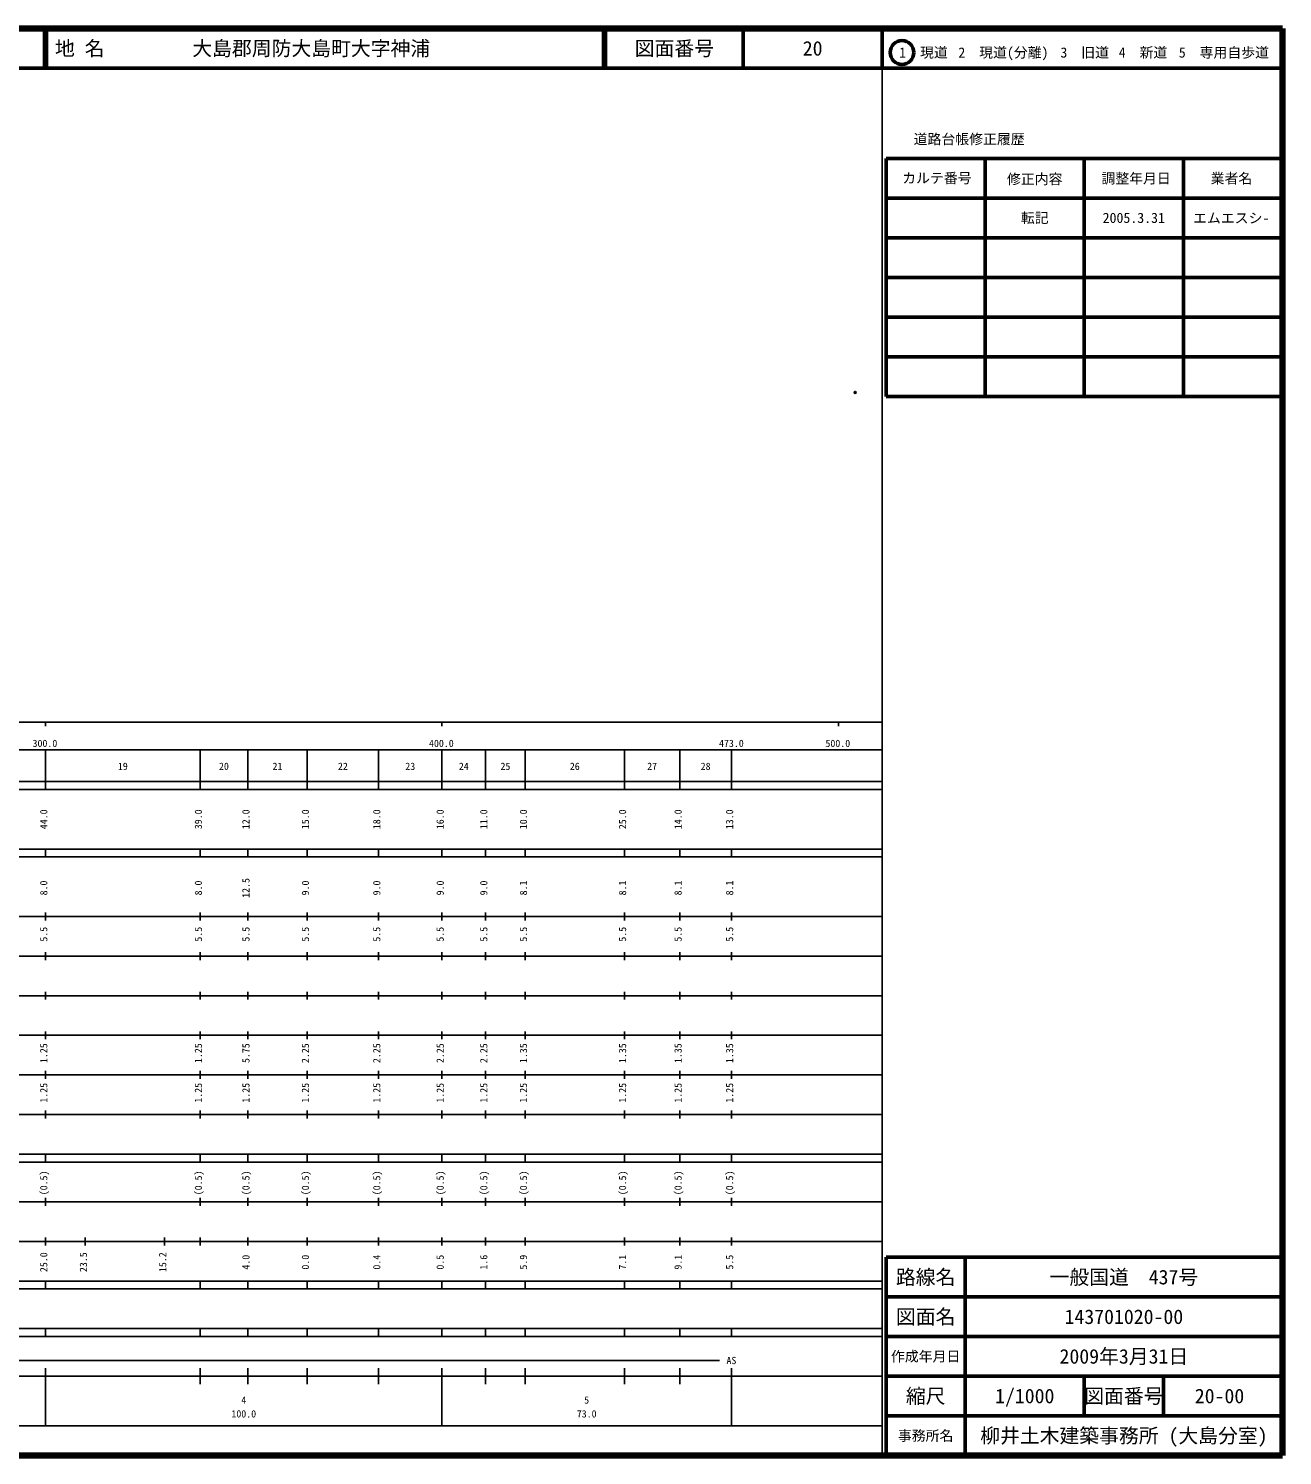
# Model space of a CAD drawing. Units: millimetres on the paper. Extents: x 40 to 680, y 20 to 380.
# Drawn here: x 363.7 to 680, y 20 to 380 of the extents above; entities that cross this region are included whole.
import ezdxf
from ezdxf.enums import TextEntityAlignment as Align

# ---------------------------------------------------------------- set-up
doc = ezdxf.new("R2010")
doc.units = ezdxf.units.MM
doc.header["$PDMODE"] = 32
doc.header["$PDSIZE"] = 0.5
doc.layers.add('M-OTRS', color=6, linetype='Continuous')
doc.layers.add('M-TTL-TXT', color=7, linetype='Continuous')
for name, color, linetype, lineweight in [('M-TTL', 2, 'Continuous', 140), ('M-TTL-BAND', 7, 'Continuous', 25), ('M-TTL-FRAM', 2, 'Continuous', 50), ('M-TTL-LINE', 7, 'Continuous', 50)]:
    doc.layers.add(name, color=color, linetype=linetype, lineweight=lineweight)
doc.styles.add('ＭＳ ゴシック', font='')
doc.styles.get('ＭＳ ゴシック').set_extended_font_data('MS Gothic')

msp = doc.modelspace()

# ---------------------------------------------------------------- linework, layer by layer
at = {"layer": 'M-OTRS'}
msp.add_point((572.223, 288.184), dxfattribs=at)
at = {"layer": 'M-TTL'}
for p, q in [((680, 380), (40, 380)), ((680, 20), (680, 380)), ((40, 20), (680, 20))]:
    msp.add_line(p, q, dxfattribs=at)
at = {"layer": 'M-TTL-BAND'}
for p, q in [((579, 20), (579, 370)), ((40, 205), (579, 205)), ((368, 205), (368, 204)), ((468, 205), (468, 204)), ((568, 205), (568, 204)), ((68, 198), (579, 198)), ((368, 188), (368, 198)), ((407, 188), (407, 198)), ((419, 188), (419, 198)), ((434, 188), (434, 198)), ((452, 188), (452, 198)), ((468, 188), (468, 198)), ((479, 188), (479, 198)), ((489, 188), (489, 198)), ((514, 188), (514, 198)), ((528, 188), (528, 198)), ((541, 188), (541, 198)), ((40, 190), (579, 190)), ((40, 188), (579, 188)), ((40, 173), (579, 173)), ((368, 171), (368, 173)), ((407, 171), (407, 173)), ((419, 171), (419, 173)), ((434, 171), (434, 173)), ((452, 171), (452, 173)), ((468, 171), (468, 173)), ((479, 171), (479, 173)), ((489, 171), (489, 173)), ((514, 171), (514, 173)), ((528, 171), (528, 173)), ((541, 171), (541, 173)), ((40, 171), (579, 171)), ((40, 156), (579, 156)), ((368, 155), (368, 157)), ((407, 155), (407, 157)), ((419, 155), (419, 157)), ((434, 155), (434, 157)), ((452, 155), (452, 157)), ((468, 155), (468, 157)), ((479, 155), (479, 157)), ((489, 155), (489, 157)), ((514, 155), (514, 157)), ((528, 155), (528, 157)), ((541, 155), (541, 157)), ((46, 146), (579, 146)), ((368, 145), (368, 147)), ((407, 145), (407, 147)), ((419, 145), (419, 147)), ((434, 145), (434, 147)), ((452, 145), (452, 147)), ((468, 145), (468, 147)), ((479, 145), (479, 147)), ((489, 145), (489, 147)), ((514, 145), (514, 147)), ((528, 145), (528, 147)), ((541, 145), (541, 147)), ((368, 135), (368, 137)), ((407, 135), (407, 137)), ((419, 135), (419, 137)), ((434, 135), (434, 137)), ((452, 135), (452, 137)), ((468, 135), (468, 137)), ((479, 135), (479, 137)), ((489, 135), (489, 137)), ((514, 135), (514, 137)), ((528, 135), (528, 137)), ((541, 135), (541, 137)), ((52, 136), (579, 136)), ((46, 126), (579, 126)), ((368, 125), (368, 127)), ((407, 125), (407, 127)), ((419, 125), (419, 127)), ((434, 125), (434, 127)), ((452, 125), (452, 127)), ((468, 125), (468, 127)), ((479, 125), (479, 127)), ((489, 125), (489, 127)), ((514, 125), (514, 127)), ((528, 125), (528, 127)), ((541, 125), (541, 127)), ((52, 116), (579, 116)), ((368, 115), (368, 117)), ((407, 115), (407, 117)), ((419, 115), (419, 117)), ((434, 115), (434, 117)), ((452, 115), (452, 117)), ((468, 115), (468, 117)), ((479, 115), (479, 117)), ((489, 115), (489, 117)), ((514, 115), (514, 117)), ((528, 115), (528, 117)), ((541, 115), (541, 117)), ((46, 106), (579, 106)), ((368, 105), (368, 107)), ((407, 105), (407, 107)), ((419, 105), (419, 107)), ((434, 105), (434, 107)), ((452, 105), (452, 107)), ((468, 105), (468, 107)), ((479, 105), (479, 107)), ((489, 105), (489, 107)), ((514, 105), (514, 107)), ((528, 105), (528, 107)), ((541, 105), (541, 107)), ((40, 96), (579, 96)), ((40, 94), (579, 94)), ((368, 94), (368, 96)), ((407, 94), (407, 96)), ((419, 94), (419, 96)), ((434, 94), (434, 96)), ((452, 94), (452, 96)), ((468, 94), (468, 96)), ((479, 94), (479, 96)), ((489, 94), (489, 96)), ((514, 94), (514, 96)), ((528, 94), (528, 96)), ((541, 94), (541, 96)), ((49, 84), (579, 84)), ((368, 83), (368, 85)), ((407, 83), (407, 85)), ((419, 83), (419, 85)), ((434, 83), (434, 85)), ((452, 83), (452, 85)), ((468, 83), (468, 85)), ((479, 83), (479, 85)), ((489, 83), (489, 85)), ((514, 83), (514, 85)), ((528, 83), (528, 85)), ((541, 83), (541, 85)), ((40, 74), (579, 74)), ((368, 73), (368, 75)), ((378, 73), (378, 75)), ((398, 73), (398, 75)), ((407, 73), (407, 75)), ((419, 73), (419, 75)), ((434, 73), (434, 75)), ((452, 73), (452, 75)), ((468, 73), (468, 75)), ((479, 73), (479, 75)), ((489, 73), (489, 75)), ((514, 73), (514, 75)), ((528, 73), (528, 75)), ((541, 73), (541, 75)), ((40, 64), (579, 64)), ((40, 62), (579, 62)), ((368, 62), (368, 64)), ((407, 62), (407, 64)), ((419, 62), (419, 64)), ((434, 62), (434, 64)), ((452, 62), (452, 64)), ((468, 62), (468, 64)), ((479, 62), (479, 64)), ((489, 62), (489, 64)), ((514, 62), (514, 64)), ((528, 62), (528, 64)), ((541, 62), (541, 64)), ((40, 52), (579, 52)), ((368, 50), (368, 52)), ((407, 50), (407, 52)), ((419, 50), (419, 52)), ((434, 50), (434, 52)), ((452, 50), (452, 52)), ((468, 50), (468, 52)), ((479, 50), (479, 52)), ((489, 50), (489, 52)), ((514, 50), (514, 52)), ((528, 50), (528, 52)), ((541, 50), (541, 52)), ((40, 50), (579, 50)), ((71, 44), (538, 44)), ((40, 40), (579, 40)), ((368, 27.5), (368, 42)), ((407, 38), (407, 42)), ((419, 38), (419, 42)), ((434, 38), (434, 42)), ((452, 38), (452, 42)), ((468, 27.5), (468, 42)), ((479, 38), (479, 42)), ((489, 38), (489, 42)), ((514, 38), (514, 42)), ((528, 38), (528, 42)), ((541, 27.5), (541, 42)), ((68, 27.5), (579, 27.5))]:
    msp.add_line(p, q, dxfattribs=at)
at = {"layer": 'M-TTL-FRAM'}
for p, q in [((580, 347.197), (580, 287.197)), ((580, 347.197), (680, 347.197)), ((580, 287.197), (680, 287.197)), ((680, 70), (580, 70)), ((580, 70), (580, 20))]:
    msp.add_line(p, q, dxfattribs=at)
at = {"layer": 'M-TTL-LINE'}
for p, q in [((367.75, 380), (367.75, 370)), ((368.25, 380), (368.25, 370)), ((508.747, 380), (508.747, 370)), ((509.247, 380), (509.247, 370)), ((543.997, 380), (543.997, 370)), ((579, 380), (579, 370)), ((40, 370), (680, 370)), ((605, 347.197), (605, 287.197)), ((630, 347.197), (630, 287.197)), ((655, 347.197), (655, 287.197)), ((580, 337.197), (680, 337.197)), ((580, 327.197), (680, 327.197)), ((580, 317.197), (680, 317.197)), ((580, 307.197), (680, 307.197)), ((580, 297.197), (680, 297.197)), ((600, 70), (600, 20)), ((680, 60), (580, 60)), ((680, 50), (580, 50)), ((680, 40), (580, 40)), ((630, 40), (630, 30)), ((650, 40), (650, 30)), ((680, 30), (580, 30))]:
    msp.add_line(p, q, dxfattribs=at)
msp.add_circle((584.031, 373.958), 3, dxfattribs=at)

# ---------------------------------------------------------------- texts
at = {"layer": 'M-TTL-BAND', "style": 'ＭＳ ゴシック'}
for s, p in [('300.0', (367.844, 198.195)), ('400.0', (467.844, 198.195)), ('473.0', (541, 198.195)), ('500.0', (567.844, 198.195)), ('19', (387.5, 192.405)), ('20', (413, 192.405)), ('21', (426.5, 192.405)), ('22', (443, 192.405)), ('23', (460, 192.405)), ('24', (473.5, 192.405)), ('25', (484, 192.405)), ('26', (501.5, 192.405)), ('27', (521, 192.405)), ('28', (534.5, 192.405)), ('AS', (541, 42.5)), ('4', (418, 32.523)), ('5', (504.5, 32.523)), ('100.0', (418, 29.033)), ('73.0', (504.5, 29.033))]:
    msp.add_text(s, height=1.833, dxfattribs=at).set_placement(p, align=Align.BOTTOM_CENTER)
for s, p in [('44.0', (369, 180.5)), ('39.0', (408, 180.5)), ('12.0', (420, 180.5)), ('15.0', (435, 180.5)), ('18.0', (453, 180.5)), ('16.0', (469, 180.5)), ('11.0', (480, 180.5)), ('10.0', (490, 180.5)), ('25.0', (515, 180.5)), ('14.0', (529, 180.5)), ('13.0', (542, 180.5)), ('8.0', (369, 163.174)), ('8.0', (408, 163.174)), ('12.5', (420, 163.174)), ('9.0', (435, 163.174)), ('9.0', (453, 163.174)), ('9.0', (469, 163.174)), ('9.0', (480, 163.174)), ('8.1', (490, 163.174)), ('8.1', (515, 163.174)), ('8.1', (529, 163.174)), ('8.1', (542, 163.174)), ('5.5', (369, 151.5)), ('5.5', (408, 151.5)), ('5.5', (420, 151.5)), ('5.5', (435, 151.5)), ('5.5', (453, 151.5)), ('5.5', (469, 151.5)), ('5.5', (480, 151.5)), ('5.5', (490, 151.5)), ('5.5', (515, 151.5)), ('5.5', (529, 151.5)), ('5.5', (542, 151.5)), ('1.25', (369, 121.5)), ('1.25', (408, 121.5)), ('5.75', (420, 121.5)), ('2.25', (435, 121.5)), ('2.25', (453, 121.5)), ('2.25', (469, 121.5)), ('2.25', (480, 121.5)), ('1.35', (490, 121.5)), ('1.35', (515, 121.5)), ('1.35', (529, 121.5)), ('1.35', (542, 121.5)), ('1.25', (369, 111.5)), ('1.25', (408, 111.5)), ('1.25', (420, 111.5)), ('1.25', (435, 111.5)), ('1.25', (453, 111.5)), ('1.25', (469, 111.5)), ('1.25', (480, 111.5)), ('1.25', (490, 111.5)), ('1.25', (515, 111.5)), ('1.25', (529, 111.5)), ('1.25', (542, 111.5)), ('(0.5)', (369, 88.764)), ('(0.5)', (408, 88.764)), ('(0.5)', (420, 88.764)), ('(0.5)', (435, 88.764)), ('(0.5)', (453, 88.764)), ('(0.5)', (469, 88.764)), ('(0.5)', (480, 88.764)), ('(0.5)', (490, 88.764)), ('(0.5)', (515, 88.764)), ('(0.5)', (529, 88.764)), ('(0.5)', (542, 88.764)), ('25.0', (369, 68.764)), ('23.5', (379, 68.764)), ('15.2', (399, 68.764)), ('4.0', (420, 68.764)), ('0.0', (435, 68.764)), ('0.4', (453, 68.764)), ('0.5', (469, 68.764)), ('1.6', (480, 68.764)), ('5.9', (490, 68.764)), ('7.1', (515, 68.764)), ('9.1', (529, 68.764)), ('5.5', (542, 68.764))]:
    msp.add_text(s, height=1.833, rotation=90, dxfattribs=at).set_placement(p, align=Align.BOTTOM_CENTER)
at = {"layer": 'M-TTL-TXT', "style": 'ＭＳ ゴシック'}
for s, p in [('地 名', (370.38, 375)), ('大島郡周防大島町大字神浦', (405.024, 375))]:
    msp.add_text(s, height=3.666, dxfattribs=at).set_placement(p, align=Align.MIDDLE_LEFT)
for s, height, p in [('図面番号', 3.666, (526.622, 375)), ('20', 3.666, (561.497, 375)), ('1\u3000現道', 2.566, (589.448, 373.958)), ('2\u3000現道(分離)', 2.566, (609.619, 373.958)), ('3\u3000旧道', 2.566, (630.121, 373.958)), ('4\u3000新道', 2.566, (644.824, 373.958)), ('5\u3000専用自歩道', 2.566, (665.228, 373.958)), ('道路台帳修正履歴', 2.566, (600.968, 352.113)), ('カルテ番号', 2.566, (592.839, 342.277)), ('修正内容', 2.566, (617.509, 342.023)), ('調整年月日', 2.566, (643.089, 342.197)), ('業者名', 2.566, (667.134, 342.197)), ('転記', 2.566, (617.5, 332.245)), ('2005.3.31', 2.566, (642.5, 332.245)), ('エムエスシ-', 2.566, (667.077, 332.189)), ('路線名', 3.666, (590, 65)), ('路線名', 3.666, (590, 65)), ('一般国道\u3000437号', 3.666, (640, 65)), ('図面名', 3.666, (590, 55)), ('図面名', 3.666, (590, 55)), ('143701020-00', 3.666, (640, 55)), ('2009年3月31日', 3.666, (640, 45)), ('作成年月日', 2.566, (590, 45)), ('作成年月日', 2.566, (590, 45)), ('縮尺', 3.666, (590, 35)), ('縮尺', 3.666, (590, 35)), ('1/1000', 3.666, (615, 35)), ('図面番号', 3.666, (640, 35)), ('図面番号', 3.666, (640, 35)), ('20-00', 3.666, (664.125, 35)), ('事務所名', 2.566, (590, 25)), ('事務所名', 2.566, (590, 25)), ('柳井土木建築事務所 (大島分室)', 3.666, (640, 25))]:
    msp.add_text(s, height=height, dxfattribs=at).set_placement(p, align=Align.MIDDLE_CENTER)

doc.saveas('drawing.dxf')
